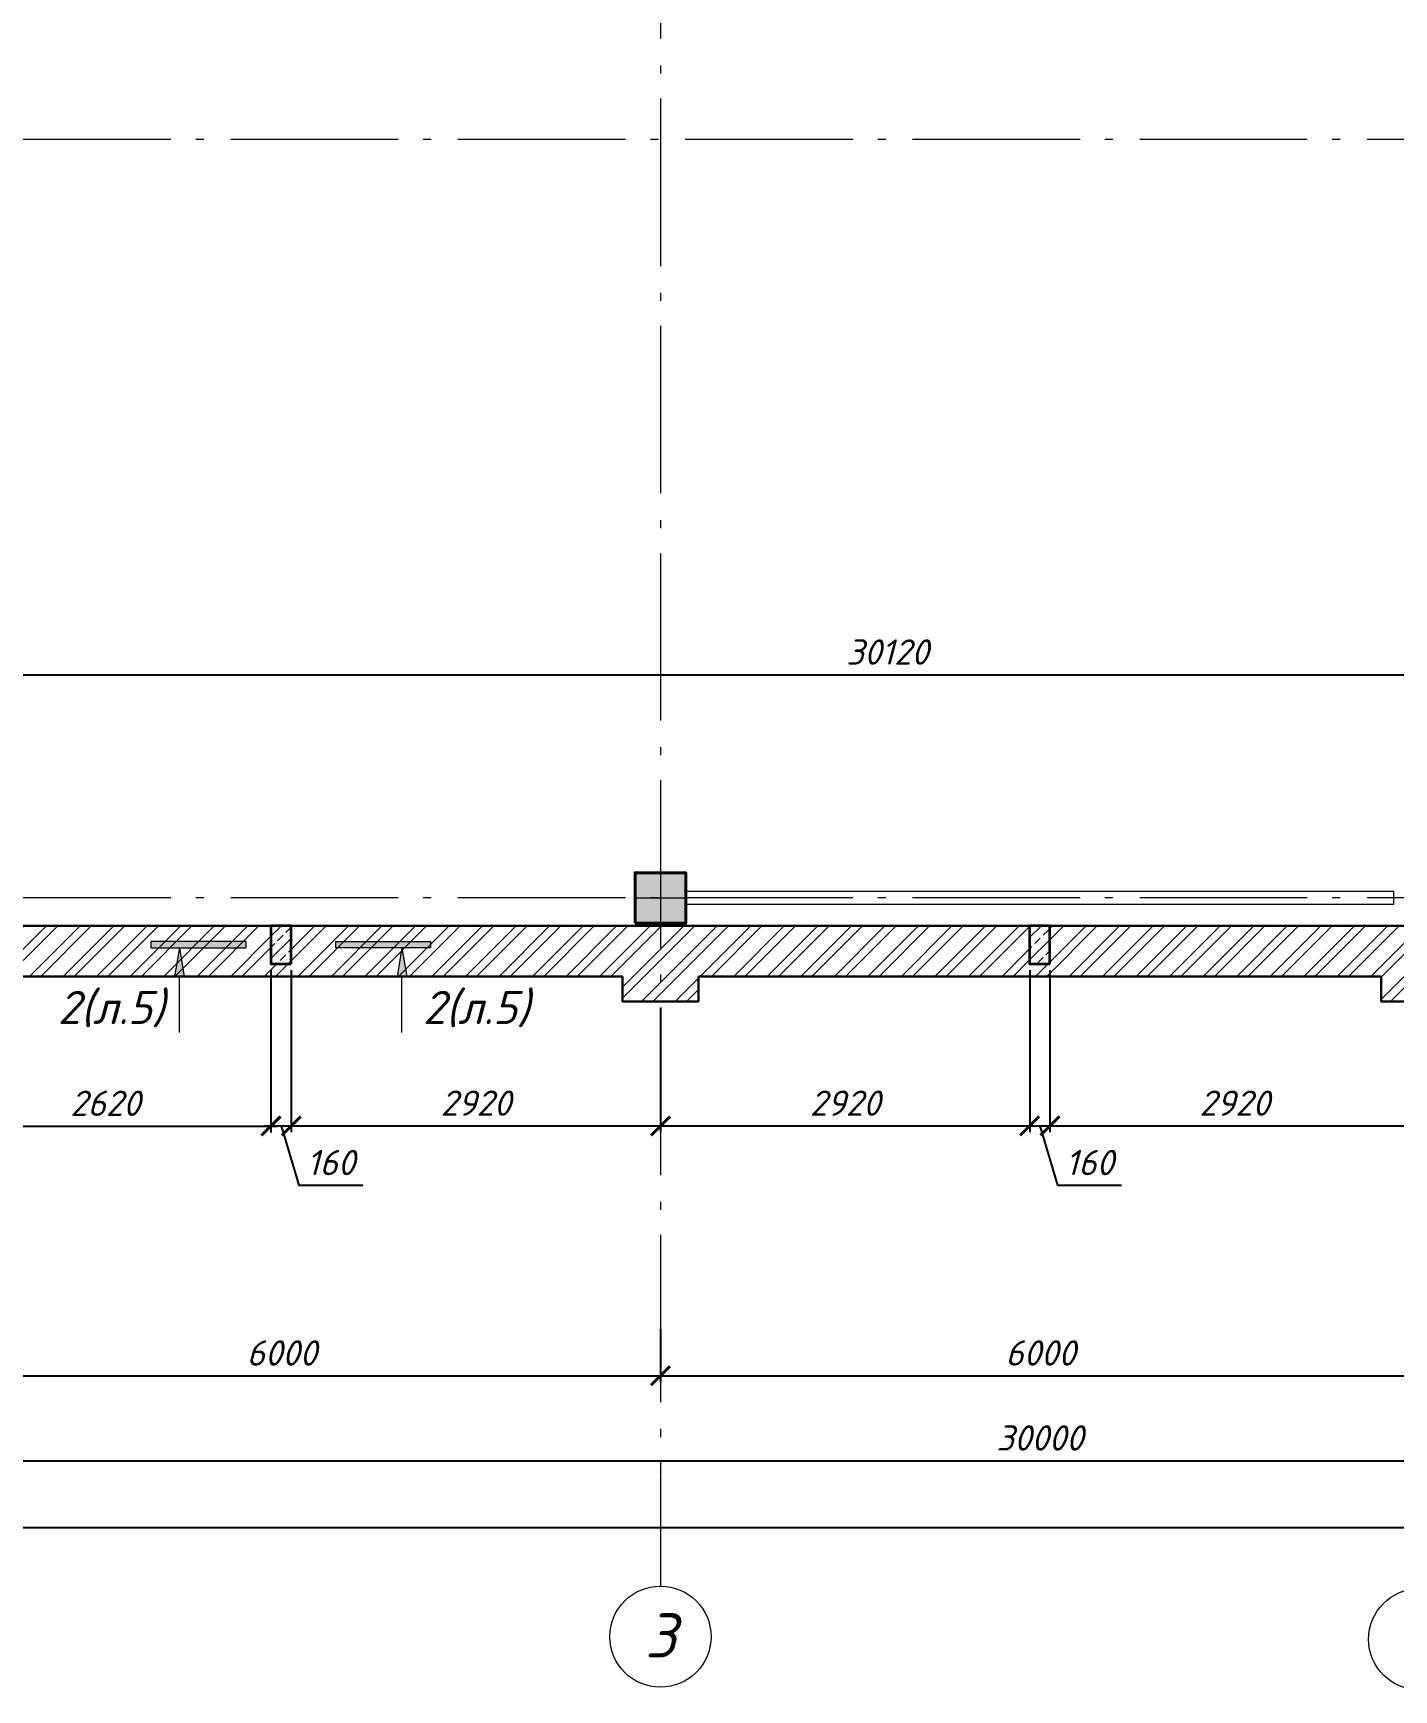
# Model space of a CAD drawing. Header units: millimetres. Extents: x -261261 to 40490, y -238222 to -44846.
# Drawn here: x -207612 to -196851, y -85474 to -72370 of the extents above; entities that cross this region are included whole.
import ezdxf
from ezdxf.enums import TextEntityAlignment as Align

# ---------------------------------------------------------------- set-up
doc = ezdxf.new("R2010")
doc.units = ezdxf.units.MM
doc.header["$MEASUREMENT"] = 0
doc.linetypes.add('Double Dashed', pattern=[1797.222233, 1325, -211.666656, 63.333344, -197.222233])
doc.linetypes.add('штриховаяX2', pattern=[38.1, 25.4, -12.7])
doc.layers.get('0').update_dxf_attribs({"lineweight": 5})
doc.layers.add('#Hatch', color=252, linetype='Continuous', lineweight=5, true_color=0x696969)
for name, color, linetype, lineweight in [('#Бетон', 10, 'Continuous', 35), ('#Выноски', 150, 'Continuous', 15), ('колонны_Ном._пера__94', 252, 'Continuous', 13), ('колонны_Ном._пера__99', 7, 'Continuous', 40), ('Конструкции', 160, 'Continuous', 5), ('оси_Ном._пера__96', 7, 'Continuous', 5), ('оси_Ном._пера__97', 7, 'Continuous', 20), ('размеры', 7, 'Continuous', 5)]:
    doc.layers.add(name, color=color, linetype=linetype, lineweight=lineweight)
for name, color, linetype in [('#стены наруж', 7, 'Continuous'), ('колонны', 7, 'Continuous'), ('оси', 7, 'Continuous')]:
    doc.layers.add(name, color=color, linetype=linetype)
doc.styles.get("Standard").update_dxf_attribs({"font": 'isocpeui.ttf'})
doc.styles.add('STEP PR', font='isocpeui.ttf')
doc.styles.add('СГЕНЕРИР_СТИЛЬ_3', font='gost_2_304-81_type.ttf')
doc.dimstyles.get("Standard").update_dxf_attribs({"dimtxt": 200, "dimasz": 150, "dimexe": 50, "dimexo": 50, "dimgap": 80, "dimtad": 1, "dimdec": 0, "dimzin": 0, "dimdsep": 46, "dimtxsty": 'Standard', "dimblk": 'ARCHTICK', "dimcen": 5, "dimdle": 50, "dimadec": 0, "dimazin": 0, "dimtfac": 1, "dimtdec": 0, "dimtofl": 0, "dimtmove": 1, "dimatfit": 3, "dimfxl": 1, "dimtolj": 1, "dimtzin": 0, "dimarcsym": 0})

# ---------------------------------------------------------------- blocks, each defined once
blk = doc.blocks.new('Стандартный маркер сетки_3')
at = {"layer": 'оси_Ном._пера__96', "linetype": 'Double Dashed', "lineweight": 5}
blk.add_line((900, 0), (17157, 0), dxfattribs=at)
at = {"layer": 'оси_Ном._пера__96', "linetype": 'Double Dashed'}
blk.add_line((17157, 0), (18057, 0), dxfattribs=at)
blk.add_point((17157, 0), dxfattribs=at)
blk.add_point((17157, 0), dxfattribs=at)
at = {"layer": 'оси_Ном._пера__97', "linetype": 'Continuous'}
blk.add_circle((18457, 0), 400, dxfattribs=at)
at = {"layer": 'оси_Ном._пера__96', "style": 'СГЕНЕРИР_СТИЛЬ_3'}
blk.add_attdef('AC_MarkerText_1', text='', height=350, rotation=90, dxfattribs=at).set_placement((18727, -122), align=Align.BOTTOM_LEFT)
blk = doc.blocks.new('Стандартный маркер сетки_4')
at = {"layer": 'оси_Ном._пера__97', "linetype": 'Continuous'}
blk.add_circle((18457, 0), 400, dxfattribs=at)
at = {"layer": 'оси_Ном._пера__96', "style": 'СГЕНЕРИР_СТИЛЬ_3'}
blk.add_attdef('AC_MarkerText_1', text='', height=350, rotation=90, dxfattribs=at).set_placement((18727, -139), align=Align.BOTTOM_LEFT)
blk = doc.blocks.new('_ArchTick')
at = {"color": 0, "linetype": 'ByBlock', "const_width": 0.15}
blk.add_lwpolyline([(-0.5, -0.5), (0.5, 0.5)], dxfattribs=at)
blk = doc.blocks.new('*D24')
at = {"layer": 'Defpoints', "color": 0, "transparency": 16777216}
for p in [(-214651, -83762), (-147001, -83944), (-147001, -84189)]:
    blk.add_point(p, dxfattribs=at)
at = {"layer": 'размеры', "color": 0, "lineweight": -2, "transparency": 16777216}
for p, q in [((-214651, -83812), (-214651, -84239)), ((-147001, -83994), (-147001, -84239)), ((-214701, -84189), (-146951, -84189))]:
    blk.add_line(p, q, dxfattribs=at)
at = {"layer": 'размеры', "color": 0, "lineweight": -2, "transparency": 16777216, "xscale": 150, "yscale": 150, "zscale": 150, "rotation": 180}
blk.add_blockref('_ArchTick', (-214651, -84189), dxfattribs=at)
at = {"layer": 'размеры', "color": 0, "lineweight": -2, "transparency": 16777216, "xscale": 150, "yscale": 150, "zscale": 150}
blk.add_blockref('_ArchTick', (-147001, -84189), dxfattribs=at)
at = {"layer": 'размеры', "color": 0, "transparency": 16777216, "insert": (-180813, -84008), "char_height": 200, "attachment_point": 5}
blk.add_mtext('\\A1;67650', dxfattribs=at)
blk = doc.blocks.new('*D28')
at = {"layer": 'Defpoints', "color": 0, "transparency": 16777216}
for p in [(-208651, -82681), (-202651, -82571), (-202651, -82989)]:
    blk.add_point(p, dxfattribs=at)
at = {"layer": 'размеры', "color": 0, "lineweight": -2, "transparency": 16777216}
for p, q in [((-202651, -82621), (-202651, -83039)), ((-208651, -82731), (-208651, -83039)), ((-208701, -82989), (-202601, -82989))]:
    blk.add_line(p, q, dxfattribs=at)
at = {"layer": 'размеры', "color": 0, "lineweight": -2, "transparency": 16777216, "xscale": 150, "yscale": 150, "zscale": 150, "rotation": 180}
blk.add_blockref('_ArchTick', (-208651, -82989), dxfattribs=at)
at = {"layer": 'размеры', "color": 0, "lineweight": -2, "transparency": 16777216, "xscale": 150, "yscale": 150, "zscale": 150}
blk.add_blockref('_ArchTick', (-202651, -82989), dxfattribs=at)
at = {"layer": 'размеры', "color": 0, "transparency": 16777216, "insert": (-205646, -82809), "char_height": 200, "attachment_point": 5}
blk.add_mtext('\\A1;6000', dxfattribs=at)
blk = doc.blocks.new('*D29')
at = {"layer": 'Defpoints', "color": 0, "transparency": 16777216}
for p in [(-202651, -82571), (-196651, -82692), (-196651, -82989)]:
    blk.add_point(p, dxfattribs=at)
at = {"layer": 'размеры', "color": 0, "lineweight": -2, "transparency": 16777216}
for p, q in [((-202651, -82621), (-202651, -83039)), ((-196651, -82742), (-196651, -83039)), ((-202701, -82989), (-196601, -82989))]:
    blk.add_line(p, q, dxfattribs=at)
at = {"layer": 'размеры', "color": 0, "lineweight": -2, "transparency": 16777216, "xscale": 150, "yscale": 150, "zscale": 150, "rotation": 180}
blk.add_blockref('_ArchTick', (-202651, -82989), dxfattribs=at)
at = {"layer": 'размеры', "color": 0, "lineweight": -2, "transparency": 16777216, "xscale": 150, "yscale": 150, "zscale": 150}
blk.add_blockref('_ArchTick', (-196651, -82989), dxfattribs=at)
at = {"layer": 'размеры', "color": 0, "transparency": 16777216, "insert": (-199646, -82809), "char_height": 200, "attachment_point": 5}
blk.add_mtext('\\A1;6000', dxfattribs=at)
blk = doc.blocks.new('*D46')
at = {"layer": 'Defpoints', "color": 0, "transparency": 16777216}
for p in [(-214871, -76944), (-184751, -77241), (-184751, -77445)]:
    blk.add_point(p, dxfattribs=at)
at = {"layer": 'размеры', "color": 0, "lineweight": -2, "transparency": 16777216}
for p, q in [((-214871, -76994), (-214871, -77495)), ((-184751, -77291), (-184751, -77495)), ((-214921, -77445), (-184701, -77445))]:
    blk.add_line(p, q, dxfattribs=at)
at = {"layer": 'размеры', "color": 0, "lineweight": -2, "transparency": 16777216, "xscale": 150, "yscale": 150, "zscale": 150, "rotation": 180}
blk.add_blockref('_ArchTick', (-214871, -77445), dxfattribs=at)
at = {"layer": 'размеры', "color": 0, "lineweight": -2, "transparency": 16777216, "xscale": 150, "yscale": 150, "zscale": 150}
blk.add_blockref('_ArchTick', (-184751, -77445), dxfattribs=at)
at = {"layer": 'размеры', "color": 0, "transparency": 16777216, "insert": (-200856, -77265), "char_height": 200, "attachment_point": 5}
blk.add_mtext('\\A1;30120', dxfattribs=at)
blk = doc.blocks.new('Колонна_15_1', base_point=(22379, 71856))
at = {"layer": 'колонны_Ном._пера__94', "linetype": 'Continuous', "true_color": 0x7d7d7d}
blk.add_hatch(color=8, dxfattribs=at).paths.add_polyline_path([(22179, 71647), (22579, 71647), (22579, 72047), (22179, 72047)])
blk.add_hatch(color=8, dxfattribs=at).paths.add_polyline_path([(22179, 71647), (22579, 71647), (22579, 72047), (22179, 72047)])
at = {"layer": 'колонны_Ном._пера__99', "linetype": 'Continuous', "flags": 128}
blk.add_lwpolyline([(22179, 71647), (22579, 71647), (22579, 72047), (22179, 72047)], close=True, dxfattribs=at)
at = {"layer": 'колонны_Ном._пера__99', "color": 8, "linetype": 'Continuous', "true_color": 0x737373, "flags": 128}
blk.add_lwpolyline([(22179, 71647), (22579, 71647), (22579, 72047), (22179, 72047)], close=True, dxfattribs=at)
at = {"layer": 'оси_Ном._пера__96', "color": 253, "lineweight": 5, "true_color": 0x9c9c9c}
for points in [[(22379, 72047), (22379, 71647)], [(22379, 72047), (22379, 71647)], [(22179, 71847), (22579, 71847)], [(22179, 71847), (22579, 71847)]]:
    blk.add_lwpolyline(points, dxfattribs=at)
blk = doc.blocks.new('Связ001')
at = {"layer": 'Конструкции', "color": 102, "linetype": 'Continuous', "lineweight": 9}
blk.add_lwpolyline([(5837, 0), (5837, 100), (0, 100), (0, 0), (5837, 0)], dxfattribs=at)
blk = doc.blocks.new('*D73')
at = {"layer": 'Defpoints', "color": 0, "transparency": 16777216}
for p in [(-214651, -83255), (-184651, -83333), (-184651, -83661)]:
    blk.add_point(p, dxfattribs=at)
at = {"layer": 'размеры', "color": 0, "lineweight": -2, "transparency": 16777216}
for p, q in [((-214651, -83305), (-214651, -83711)), ((-184651, -83383), (-184651, -83711)), ((-214701, -83661), (-184601, -83661))]:
    blk.add_line(p, q, dxfattribs=at)
at = {"layer": 'размеры', "color": 0, "lineweight": -2, "transparency": 16777216, "xscale": 150, "yscale": 150, "zscale": 150, "rotation": 180}
blk.add_blockref('_ArchTick', (-214651, -83661), dxfattribs=at)
at = {"layer": 'размеры', "color": 0, "lineweight": -2, "transparency": 16777216, "xscale": 150, "yscale": 150, "zscale": 150}
blk.add_blockref('_ArchTick', (-184651, -83661), dxfattribs=at)
at = {"layer": 'размеры', "color": 0, "transparency": 16777216, "insert": (-199651, -83481), "char_height": 200, "attachment_point": 5}
blk.add_mtext('\\A1;30000', dxfattribs=at)
blk = doc.blocks.new('сердечник160х300')
at = {"layer": '#Hatch'}
h = blk.add_hatch(dxfattribs=at)
h.set_pattern_fill('ANSI33', color=256, scale=500)
h.paths.add_polyline_path([(80, 150), (-80, 150), (-80, -150), (80, -150)])
at = {"layer": '#Бетон'}
blk.add_lwpolyline([(80, -150), (80, 150), (-80, 150), (-80, -150)], close=True, dxfattribs=at)
blk = doc.blocks.new('*D211')
at = {"layer": 'Defpoints', "color": 0, "transparency": 16777216}
for p in [(-205731, -79730), (-208351, -79929), (-205731, -81014)]:
    blk.add_point(p, dxfattribs=at)
at = {"layer": 'размеры', "color": 0, "lineweight": -2, "transparency": 16777216}
for p, q in [((-205731, -79780), (-205731, -81064)), ((-208351, -79979), (-208351, -81064)), ((-208401, -81014), (-205681, -81014))]:
    blk.add_line(p, q, dxfattribs=at)
at = {"layer": 'размеры', "color": 0, "lineweight": -2, "transparency": 16777216, "xscale": 150, "yscale": 150, "zscale": 150, "rotation": 180}
blk.add_blockref('_ArchTick', (-208351, -81014), dxfattribs=at)
at = {"layer": 'размеры', "color": 0, "lineweight": -2, "transparency": 16777216, "xscale": 150, "yscale": 150, "zscale": 150}
blk.add_blockref('_ArchTick', (-205731, -81014), dxfattribs=at)
at = {"layer": 'размеры', "color": 0, "transparency": 16777216, "insert": (-207041, -80834), "char_height": 200, "attachment_point": 5}
blk.add_mtext('\\A1;2620', dxfattribs=at)
blk = doc.blocks.new('*D212')
at = {"layer": 'Defpoints', "color": 0, "transparency": 16777216}
for p in [(-205731, -79730), (-205571, -79730), (-205571, -81013)]:
    blk.add_point(p, dxfattribs=at)
at = {"layer": 'размеры', "color": 0, "lineweight": -2, "transparency": 16777216}
for p, q in [((-205731, -79780), (-205731, -81063)), ((-205571, -79780), (-205571, -81063)), ((-205781, -81013), (-205521, -81013)), ((-205651, -81013), (-205510, -81483)), ((-205510, -81483), (-205004, -81483))]:
    blk.add_line(p, q, dxfattribs=at)
at = {"layer": 'размеры', "color": 0, "lineweight": -2, "transparency": 16777216, "xscale": 150, "yscale": 150, "zscale": 150, "rotation": 180}
blk.add_blockref('_ArchTick', (-205731, -81013), dxfattribs=at)
at = {"layer": 'размеры', "color": 0, "lineweight": -2, "transparency": 16777216, "xscale": 150, "yscale": 150, "zscale": 150}
blk.add_blockref('_ArchTick', (-205571, -81013), dxfattribs=at)
at = {"layer": 'размеры', "color": 0, "transparency": 16777216, "insert": (-205257, -81303), "char_height": 200, "attachment_point": 5}
blk.add_mtext('\\A1;160', dxfattribs=at)
blk = doc.blocks.new('*D213')
at = {"layer": 'Defpoints', "color": 0, "transparency": 16777216}
for p in [(-205571, -79730), (-202651, -80028), (-202651, -81013)]:
    blk.add_point(p, dxfattribs=at)
at = {"layer": 'размеры', "color": 0, "lineweight": -2, "transparency": 16777216}
for p, q in [((-205571, -79780), (-205571, -81063)), ((-202651, -80078), (-202651, -81063)), ((-205621, -81013), (-202601, -81013))]:
    blk.add_line(p, q, dxfattribs=at)
at = {"layer": 'размеры', "color": 0, "lineweight": -2, "transparency": 16777216, "xscale": 150, "yscale": 150, "zscale": 150, "rotation": 180}
blk.add_blockref('_ArchTick', (-205571, -81013), dxfattribs=at)
at = {"layer": 'размеры', "color": 0, "lineweight": -2, "transparency": 16777216, "xscale": 150, "yscale": 150, "zscale": 150}
blk.add_blockref('_ArchTick', (-202651, -81013), dxfattribs=at)
at = {"layer": 'размеры', "color": 0, "transparency": 16777216, "insert": (-204111, -80833), "char_height": 200, "attachment_point": 5}
blk.add_mtext('\\A1;2920', dxfattribs=at)
blk = doc.blocks.new('*D214')
at = {"layer": 'Defpoints', "color": 0, "transparency": 16777216}
for p in [(-199731, -79730), (-202651, -80028), (-199731, -81013)]:
    blk.add_point(p, dxfattribs=at)
at = {"layer": 'размеры', "color": 0, "lineweight": -2, "transparency": 16777216}
for p, q in [((-199731, -79780), (-199731, -81063)), ((-202651, -80078), (-202651, -81063)), ((-202701, -81013), (-199681, -81013))]:
    blk.add_line(p, q, dxfattribs=at)
at = {"layer": 'размеры', "color": 0, "lineweight": -2, "transparency": 16777216, "xscale": 150, "yscale": 150, "zscale": 150, "rotation": 180}
blk.add_blockref('_ArchTick', (-202651, -81013), dxfattribs=at)
at = {"layer": 'размеры', "color": 0, "lineweight": -2, "transparency": 16777216, "xscale": 150, "yscale": 150, "zscale": 150}
blk.add_blockref('_ArchTick', (-199731, -81013), dxfattribs=at)
at = {"layer": 'размеры', "color": 0, "transparency": 16777216, "insert": (-201191, -80833), "char_height": 200, "attachment_point": 5}
blk.add_mtext('\\A1;2920', dxfattribs=at)
blk = doc.blocks.new('*D215')
at = {"layer": 'Defpoints', "color": 0, "transparency": 16777216}
for p in [(-199731, -79730), (-199571, -79730), (-199571, -81013)]:
    blk.add_point(p, dxfattribs=at)
at = {"layer": 'размеры', "color": 0, "lineweight": -2, "transparency": 16777216}
for p, q in [((-199731, -79780), (-199731, -81063)), ((-199571, -79780), (-199571, -81063)), ((-199781, -81013), (-199521, -81013)), ((-199651, -81013), (-199510, -81483)), ((-199510, -81483), (-199004, -81483))]:
    blk.add_line(p, q, dxfattribs=at)
at = {"layer": 'размеры', "color": 0, "lineweight": -2, "transparency": 16777216, "xscale": 150, "yscale": 150, "zscale": 150, "rotation": 180}
blk.add_blockref('_ArchTick', (-199731, -81013), dxfattribs=at)
at = {"layer": 'размеры', "color": 0, "lineweight": -2, "transparency": 16777216, "xscale": 150, "yscale": 150, "zscale": 150}
blk.add_blockref('_ArchTick', (-199571, -81013), dxfattribs=at)
at = {"layer": 'размеры', "color": 0, "transparency": 16777216, "insert": (-199257, -81303), "char_height": 200, "attachment_point": 5}
blk.add_mtext('\\A1;160', dxfattribs=at)
blk = doc.blocks.new('*D216')
at = {"layer": 'Defpoints', "color": 0, "transparency": 16777216}
for p in [(-199571, -79730), (-196651, -80028), (-196651, -81013)]:
    blk.add_point(p, dxfattribs=at)
at = {"layer": 'размеры', "color": 0, "lineweight": -2, "transparency": 16777216}
for p, q in [((-199571, -79780), (-199571, -81063)), ((-196651, -80078), (-196651, -81063)), ((-199621, -81013), (-196601, -81013))]:
    blk.add_line(p, q, dxfattribs=at)
at = {"layer": 'размеры', "color": 0, "lineweight": -2, "transparency": 16777216, "xscale": 150, "yscale": 150, "zscale": 150, "rotation": 180}
blk.add_blockref('_ArchTick', (-199571, -81013), dxfattribs=at)
at = {"layer": 'размеры', "color": 0, "lineweight": -2, "transparency": 16777216, "xscale": 150, "yscale": 150, "zscale": 150}
blk.add_blockref('_ArchTick', (-196651, -81013), dxfattribs=at)
at = {"layer": 'размеры', "color": 0, "transparency": 16777216, "insert": (-198111, -80833), "char_height": 200, "attachment_point": 5}
blk.add_mtext('\\A1;2920', dxfattribs=at)
blk = doc.blocks.new('*U252')
at = {"ltscale": 100}
h = blk.add_hatch(color=256, dxfattribs=at)
h.dxf.hatch_style = 1
h.paths.add_polyline_path([(-335, 770), (-335, 700), (665, 700), (665, 770)])
h = blk.add_hatch(color=256, dxfattribs=at)
h.dxf.hatch_style = 1
h.paths.add_polyline_path([(-85, 400), (-35, 400), (15, 400), (-35, 700)])
at = {"linetype": 'Continuous', "ltscale": 100}
for p, q in [((-335, 770), (-335, 700)), ((665, 770), (-335, 770)), ((-335, 700), (665, 700)), ((-35, 700), (-85, 400)), ((-35, 700), (15, 400)), ((-85, 400), (-35, 400)), ((15, 400), (-35, 400))]:
    blk.add_line(p, q, dxfattribs=at)
blk.add_lwpolyline([(665, 770), (665, 700)], dxfattribs=at)
at = {"linetype": 'Continuous', "ltscale": 100, "extrusion": (-1, 1e-16, 0), "elevation": 35}
blk.add_lwpolyline([(190, 0), (-400, 0)], dxfattribs=at)
at = {"ltscale": 100, "style": 'STEP PR'}
blk.add_attdef('Nh', text='', height=350, dxfattribs=at).set_placement((-192, -102), align=Align.RIGHT)
blk = doc.blocks.new('*U271')
at = {"ltscale": 100}
h = blk.add_hatch(color=256, dxfattribs=at)
h.dxf.hatch_style = 1
h.paths.add_polyline_path([(665, 770), (665, 700), (1665, 700), (1665, 770)])
h = blk.add_hatch(color=256, dxfattribs=at)
h.dxf.hatch_style = 1
h.paths.add_polyline_path([(1415, 400), (1365, 400), (1315, 400), (1365, 700)])
at = {"linetype": 'Continuous', "ltscale": 100}
for p, q in [((665, 770), (1665, 770)), ((1665, 700), (665, 700)), ((1365, 700), (1315, 400)), ((1365, 700), (1415, 400)), ((1665, 770), (1665, 700)), ((1315, 400), (1365, 400)), ((1415, 400), (1365, 400))]:
    blk.add_line(p, q, dxfattribs=at)
blk.add_lwpolyline([(665, 770), (665, 700)], dxfattribs=at)
at = {"linetype": 'Continuous', "ltscale": 100, "extrusion": (1, 1e-16, 0), "elevation": 1365}
blk.add_lwpolyline([(-190, 0), (400, 0)], dxfattribs=at)
at = {"ltscale": 100, "style": 'STEP PR'}
blk.add_attdef('Nh', text='', height=350, dxfattribs=at).set_placement((1799, -102), align=Align.RIGHT)

msp = doc.modelspace()

# ---------------------------------------------------------------- hatches: boundary and pattern name
at = {"layer": '#Hatch'}
h = msp.add_hatch(dxfattribs=at)
h.set_pattern_fill('ANSI32', color=256, scale=500)
h.paths.add_polyline_path([(-214871.5, -73000.4), (-215271.5, -73000.4), (-215271.5, -73079.7), (-215271.5, -73148.9), (-215271.5, -73210.4), (-214871.5, -73210.4)])
h.paths.add_polyline_path([(-214871.5, -73210.4), (-215271.5, -73210.4), (-215271.5, -73359.4), (-215271.5, -73410.4), (-215271.5, -79210.4), (-214871.5, -79210.4), (-214871.5, -76290.4), (-215171.5, -76290.4), (-215171.5, -76130.4), (-214871.5, -76130.4)])
edge = h.paths.add_edge_path(flags=17)
edge.add_line((-208348.5, -79430.4), (-208954.5, -79430.4))
edge.add_arc((-208651.5, -79221.7), 367.9, 214.55283, 325.44717)
edge = h.paths.add_edge_path(flags=17)
edge.add_line((-190348.2, -79430.4), (-190954.2, -79430.4))
edge.add_arc((-190651.2, -79221.7), 367.9, 214.55283, 325.44717)
edge = h.paths.add_edge_path(flags=17)
edge.add_line((-184351.2, -79430.4), (-184816, -79430.4))
edge.add_arc((-184655.4, -79306.9), 202.6, 217.5612, 292.54264)
edge.add_arc((-184412.3, -79405.2), 187.8, 208.21459, 288.99311)
edge.add_line((-184351.2, -79582.8), (-184351.2, -79430.4))
edge = h.paths.add_edge_path()
edge.add_line((-187571.5, -79430.4), (-187571.5, -79730.4))
edge.add_line((-187571.5, -79730.4), (-187731.5, -79730.4))
edge.add_line((-187731.5, -79730.4), (-187731.5, -79430.4))
edge.add_line((-187731.5, -79430.4), (-190348.2, -79430.4))
edge.add_arc((-190651.2, -79221.7), 367.9, 214.55283, 325.44717, ccw=False)
edge.add_line((-190954.2, -79430.4), (-193571.5, -79430.4))
edge.add_line((-193571.5, -79430.4), (-193571.5, -79730.4))
edge.add_line((-193571.5, -79730.4), (-193731.5, -79730.4))
edge.add_line((-193731.5, -79730.4), (-193731.5, -79430.4))
edge.add_line((-193731.5, -79430.4), (-199571.5, -79430.4))
edge.add_line((-199571.5, -79430.4), (-199571.5, -79730.4))
edge.add_line((-199571.5, -79730.4), (-199731.5, -79730.4))
edge.add_line((-199731.5, -79730.4), (-199731.5, -79430.4))
edge.add_line((-199731.5, -79430.4), (-205571.5, -79430.4))
edge.add_line((-205571.5, -79430.4), (-205571.5, -79730.4))
edge.add_line((-205571.5, -79730.4), (-205731.5, -79730.4))
edge.add_line((-205731.5, -79730.4), (-205731.5, -79430.4))
edge.add_line((-205731.5, -79430.4), (-208348.5, -79430.4))
edge.add_arc((-208651.5, -79221.7), 367.9, 214.55283, 325.44717, ccw=False)
edge.add_line((-208954.5, -79430.4), (-211571.3, -79430.4))
edge.add_line((-211571.3, -79430.4), (-211571.3, -79730.4))
edge.add_line((-211571.3, -79730.4), (-211731.3, -79730.4))
edge.add_line((-211731.3, -79730.4), (-211731.3, -79430.4))
edge.add_line((-211731.3, -79430.4), (-214871.5, -79430.4))
edge.add_line((-214871.5, -79430.4), (-214871.5, -79210.4))
edge.add_line((-214871.5, -79210.4), (-215271.5, -79210.4))
edge.add_line((-215271.5, -79210.4), (-215271.5, -79830.4))
edge.add_line((-215271.5, -79830.4), (-215271.5, -80030.4))
edge.add_line((-215271.5, -80030.4), (-214651.2, -80030.4))
edge.add_line((-214651.2, -80030.4), (-214651.2, -79830.4))
edge.add_line((-214651.2, -79830.4), (-208951.3, -79830.4))
edge.add_line((-208951.3, -79830.4), (-208951.3, -80028.3))
edge.add_line((-208951.3, -80028.3), (-208351, -80028.3))
edge.add_line((-208351, -80028.3), (-208351, -79830.4))
edge.add_line((-208351, -79830.4), (-202951.3, -79830.4))
edge.add_line((-202951.3, -79830.4), (-202951.3, -80028.3))
edge.add_line((-202951.3, -80028.3), (-202351, -80028.3))
edge.add_line((-202351, -80028.3), (-202351, -79830.4))
edge.add_line((-202351, -79830.4), (-196951.3, -79830.4))
edge.add_line((-196951.3, -79830.4), (-196951.3, -80028.3))
edge.add_line((-196951.3, -80028.3), (-196351, -80028.3))
edge.add_line((-196351, -80028.3), (-196351, -79830.4))
edge.add_line((-196351, -79830.4), (-190951.3, -79830.4))
edge.add_line((-190951.3, -79830.4), (-190951.3, -80028.3))
edge.add_line((-190951.3, -80028.3), (-190351, -80028.3))
edge.add_line((-190351, -80028.3), (-190351, -79830.4))
edge.add_line((-190351, -79830.4), (-184951.2, -79830.4))
edge.add_line((-184951.2, -79830.4), (-184951.2, -80030.4))
edge.add_line((-184951.2, -80030.4), (-184351.2, -80030.4))
edge.add_line((-184351.2, -80030.4), (-184351.2, -79830.4))
edge.add_line((-184351.2, -79830.4), (-184351.2, -79582.8))
edge.add_arc((-184412.3, -79405.2), 187.8, 208.21459, 288.99311, ccw=False)
edge.add_arc((-184655.4, -79306.9), 202.6, 217.5612, 292.54264, ccw=False)
edge.add_line((-184816, -79430.4), (-187571.5, -79430.4))

# ---------------------------------------------------------------- linework, layer by layer
at = {"layer": '#стены наруж', "lineweight": 30}
for points in [[(-215271.5, -79830.4), (-215271.5, -73000.4), (-214871.5, -73000.4), (-214871.5, -79430.4), (-184351.2, -79430.4), (-184351.2, -79830.4)], [(-202951.3, -79830.4), (-208351, -79830.4)], [(-202951.3, -79830.4), (-202951.3, -80028.3), (-202351, -80028.3), (-202351, -79830.4)], [(-196951.3, -79830.4), (-202351, -79830.4)], [(-196951.3, -79830.4), (-196951.3, -80028.3), (-196351, -80028.3), (-196351, -79830.4)]]:
    msp.add_lwpolyline(points, dxfattribs=at)
at = {"layer": 'Defpoints', "color": 8, "linetype": 'штриховаяX2', "lineweight": 5, "ltscale": 5, "true_color": 0x737373, "const_width": 0.5}
msp.add_lwpolyline([(-214451.5, -79010.4), (-184851.5, -79010.4), (-184851.5, -79410.4), (-214451.5, -79410.4)], close=True, dxfattribs=at)
at = {"layer": 'оси_Ном._пера__96', "linetype": 'Double Dashed'}
msp.add_line((-143619.1, -73210.4), (-216265.2, -73210.4), dxfattribs=at)
at = {"layer": 'оси_Ном._пера__96', "linetype": 'Double Dashed', "lineweight": 5}
msp.add_line((-143619.1, -79210.4), (-216265.2, -79210.4), dxfattribs=at)

# ---------------------------------------------------------------- block references
at = {"layer": '#Выноски', "xscale": 0.75, "yscale": 0.75, "zscale": 0.75}
msp.add_blockref('*U252', (-206429.3, -80130.9), dxfattribs=at).add_auto_attribs({'Nh': '2(л.5)'})
at = {"layer": '#Выноски'}
ref = msp.add_blockref('*U271', (-205719.1, -80130.9), dxfattribs=dict(at, xscale=0.75, yscale=0.75, zscale=0.75))
ref.add_attrib('Nh', '2(л.5)', dxfattribs={"layer": '0', "ltscale": 100, "height": 262.5, "style": 'STEP PR'}).set_placement((-203686.1, -80207.3), align=Align.RIGHT)
at = {"layer": 'колонны'}
msp.add_blockref('Колонна_15_1', (-202651.5, -79201.5), dxfattribs=at)
at = {"layer": 'Конструкции', "linetype": 'Continuous', "xscale": 0.9584354169361498, "zscale": 1000}
msp.add_blockref('Связ001', (-202446.2, -79260.4), dxfattribs=at)
at = {"layer": 'оси', "color": 251, "linetype": 'Continuous', "lineweight": 13, "zscale": 1000, "rotation": 270}
msp.add_blockref('Стандартный маркер сетки_4', (-196651.2, -66616.3), dxfattribs=at)
at = {"layer": 'оси'}
ref = msp.add_blockref('Стандартный маркер сетки_3', (-202651.2, -66595.9), dxfattribs=dict(at, zscale=1000, rotation=270))
ref.add_attrib('AC_MarkerText_1', '3', dxfattribs={"color": 7, "linetype": 'Continuous', "lineweight": 13, "height": 350, "rotation": 360}).set_placement((-202773.4, -85322.9), align=Align.BOTTOM_LEFT)
at = {"layer": 'размеры'}
for p in [(-205651.5, -79580.4), (-199651.5, -79580.4)]:
    msp.add_blockref('сердечник160х300', p, dxfattribs=at)

# ---------------------------------------------------------------- dimensions: what is measured, and where the dimension line sits
for base, p1, p2, picture, middle in [((-184751.2, -77444.7), (-214870.9, -76944.4), (-184751.2, -77241.3), '*D46', (-200855.7, -77444.7)), ((-202651.2, -82989.2), (-208651.2, -82681), (-202651.2, -82570.6), '*D28', (-205646.4, -82989.2)), ((-196651.2, -82989.2), (-202651.2, -82570.6), (-196651.2, -82691.9), '*D29', (-199646.4, -82989.2)), ((-184651.2, -83660.6), (-214651.2, -83254.9), (-184651.2, -83333.2), '*D73', (-199651.2, -83660.6)), ((-147001.2, -84189.2), (-214651.2, -83762.3), (-147001.2, -83943.5), '*D24', (-180813.2, -84189.2))]:
    dim = msp.add_linear_dim(base=base, p1=p1, p2=p2, dimstyle='Standard', dxfattribs=at)
    dim.commit()
    dim.dimension.update_dxf_attribs({"geometry": picture, "text_midpoint": middle, "dimtype": 160})
for base, p1, p2, picture, middle in [((-205731.4633, -81013.7271), (-208351.0248, -79929.3481), (-205731.4633, -79730.3922), '*D211', (-207041.244, -80833.7271)), ((-205571.5, -81012.7), (-205731.5, -79730.4), (-205571.5, -79730.4), '*D212', (-205430.5, -81302.7)), ((-202651.2, -81012.7), (-205571.5, -79730.4), (-202651.2, -80028.3), '*D213', (-204111.3, -80832.7)), ((-199731.5, -81012.7), (-202651.2, -80028.3), (-199731.5, -79730.4), '*D214', (-201191.3, -80832.7)), ((-199571.5, -81012.7), (-199731.5, -79730.4), (-199571.5, -79730.4), '*D215', (-199430.5, -81302.7)), ((-196651.2, -81012.7), (-199571.5, -79730.4), (-196651.2, -80028.3), '*D216', (-198111.3, -80832.7))]:
    dim = msp.add_linear_dim(base=base, p1=p1, p2=p2, dimstyle='Standard', dxfattribs=at)
    dim.commit()
    dim.dimension.update_dxf_attribs({"geometry": picture, "text_midpoint": middle})

doc.saveas('drawing.dxf')
